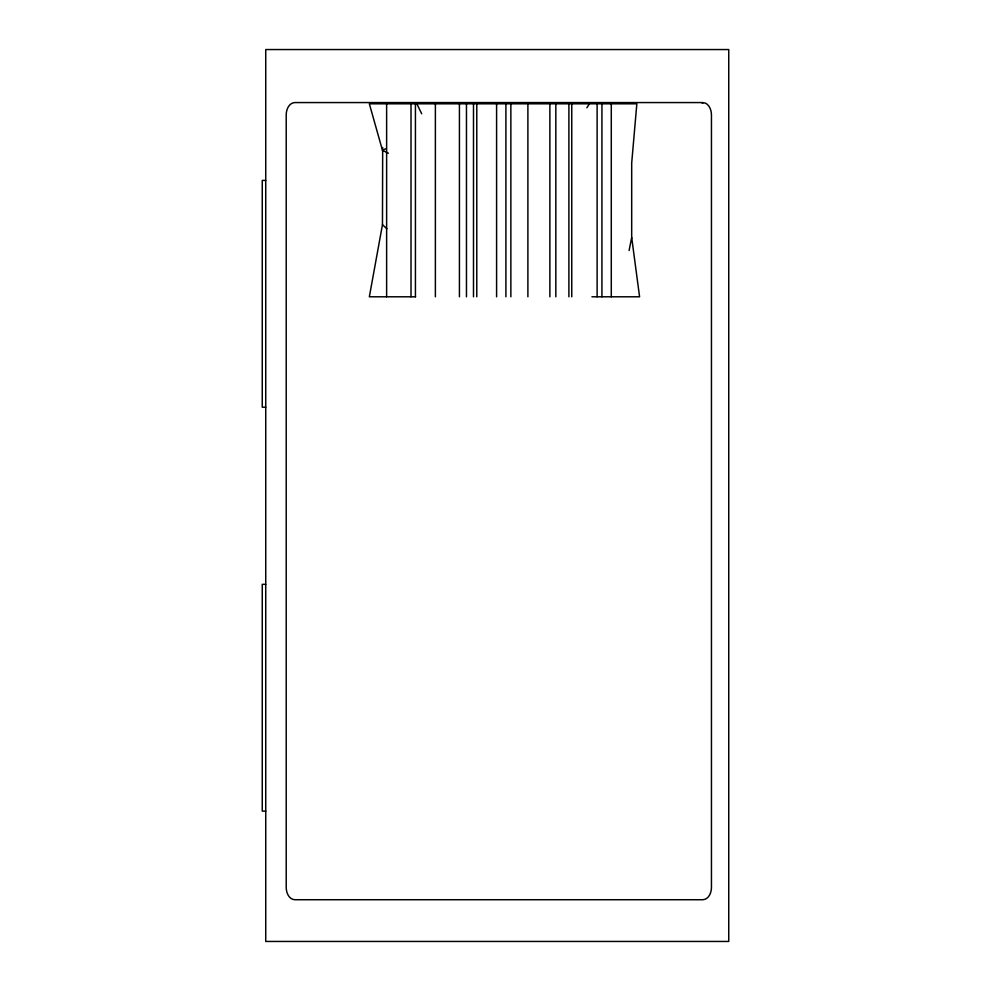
<?xml version="1.0" encoding="UTF-8"?>
<svg xmlns="http://www.w3.org/2000/svg" width="991" height="991" viewBox="0 0 991 991"><rect width="100%" height="100%" fill="white"/><g stroke="black" fill="none" stroke-linecap="round" stroke-linejoin="round"><path stroke-width="1.49" d="M415.551 296.792L369.346 296.792L382.464 224.697L382.675 147.535M629.099 250.512L631.688 237.493L631.688 163.106L636.841 103.807L369.346 103.807L382.464 150.322L388.435 153.221M586.895 107.771L589.348 103.807M382.464 150.322L385.474 148.848M702.953 102.569L294.711 102.569C288.839 103.014 286.213 109.667 286.213 114.832L286.213 887.465C286.213 892.631 288.839 899.271 294.711 899.729L702.953 899.729C708.825 899.271 711.451 892.631 711.451 887.465L711.451 114.832C711.365 110.236 709.606 105.021 705.146 102.977L702.062 102.977M591.924 296.792L639.579 296.792L631.688 237.493M265.737 407.202L262.256 407.202L262.256 180.399L265.737 180.399L265.737 941.45L728.744 941.45L728.744 49.55L265.737 49.55L265.737 180.213M265.737 584.331L262.256 584.331L262.256 811.121L265.737 811.121M382.464 224.697L386.886 228.772M416.839 103.807L421.683 113.767M611.286 103.807L611.286 296.792M601.933 103.807L601.933 296.792M597.115 103.807L597.115 296.792M571.757 103.807L571.757 296.792M568.896 103.807L568.896 296.792M555.827 103.807L555.827 296.792M549.869 103.807L549.869 296.792M527.893 103.807L527.893 296.792M510.861 103.807L510.861 296.792M505.905 103.807L505.905 296.792M496.59 103.807L496.59 296.792M476.782 103.807L476.782 296.792M473.5 103.807L473.5 296.792M466.464 103.807L466.464 296.792M459.428 103.807L459.428 296.792M435.383 103.807L435.383 296.792M415.427 103.807L415.427 296.792M411.005 103.807L411.005 296.792M386.626 103.807L386.626 296.792"/></g></svg>
